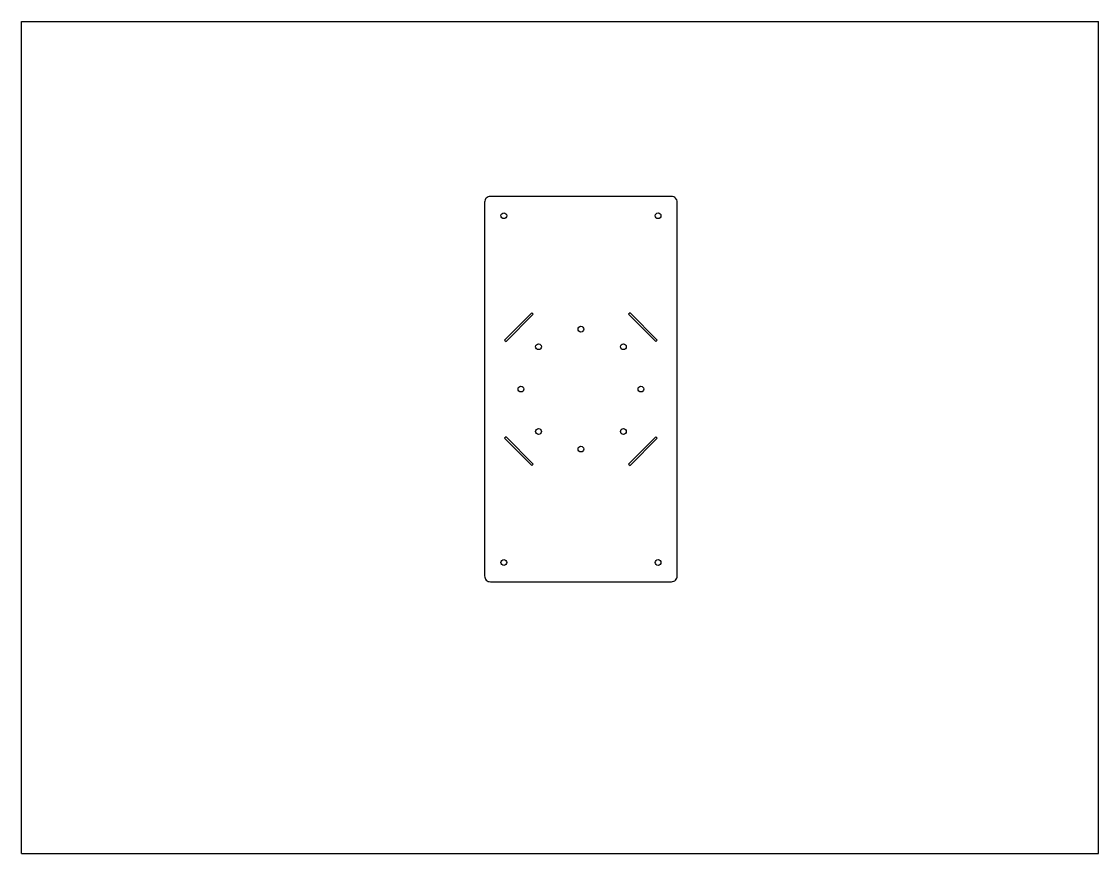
# Model space of a CAD drawing. Header units: inches. Extents: x 0 to 22, y 0 to 17.
import ezdxf

# ---------------------------------------------------------------- set-up
doc = ezdxf.new("R2010")
doc.units = ezdxf.units.IN
doc.header["$LTSCALE"] = 1.21
doc.header["$MEASUREMENT"] = 0
doc.layers.get('0').update_dxf_attribs({"linetype": 'CONTINUOUS'})
doc.layers.add('02___PRT_ALL_AXES', color=7, linetype='CONTINUOUS')

msp = doc.modelspace()

# ---------------------------------------------------------------- linework, layer by layer
at = {"color": 7, "linetype": 'Continuous'}
for p, q in [((0, 0), (0, 17)), ((0, 17), (22, 17)), ((22, 0), (22, 17)), ((0, 0), (22, 0))]:
    msp.add_line(p, q, dxfattribs=at)
msp.add_lwpolyline([(9.459, 13.308), (9.459, 5.67, 0.414214), (9.578, 5.552), (13.278, 5.552, 0.414214), (13.396, 5.67), (13.396, 13.308, 0.414214), (13.278, 13.426), (9.578, 13.426, 0.414214), (9.459, 13.308)], format="xyb", dxfattribs=at)
for points in [[(10.426, 11.048), (9.869, 10.491), (9.897, 10.463), (10.454, 11.02)], [(12.959, 10.463), (12.987, 10.491), (12.43, 11.048), (12.402, 11.02)], [(10.454, 7.957), (9.897, 8.514), (9.869, 8.486), (10.426, 7.93)], [(12.402, 7.957), (12.43, 7.93), (12.987, 8.486), (12.959, 8.514)]]:
    msp.add_lwpolyline(points, close=True, dxfattribs=at)
at = {"layer": '02___PRT_ALL_AXES', "color": 7, "linetype": 'Continuous'}
for centre in [(9.853, 13.032), (13.003, 13.032), (11.428, 10.714), (10.562, 10.355), (12.294, 10.355), (10.203, 9.489), (12.653, 9.489), (10.562, 8.622), (12.294, 8.622), (11.428, 8.264), (9.853, 5.945), (13.003, 5.945)]:
    msp.add_circle(centre, 0.0591, dxfattribs=at)

doc.saveas('drawing.dxf')
